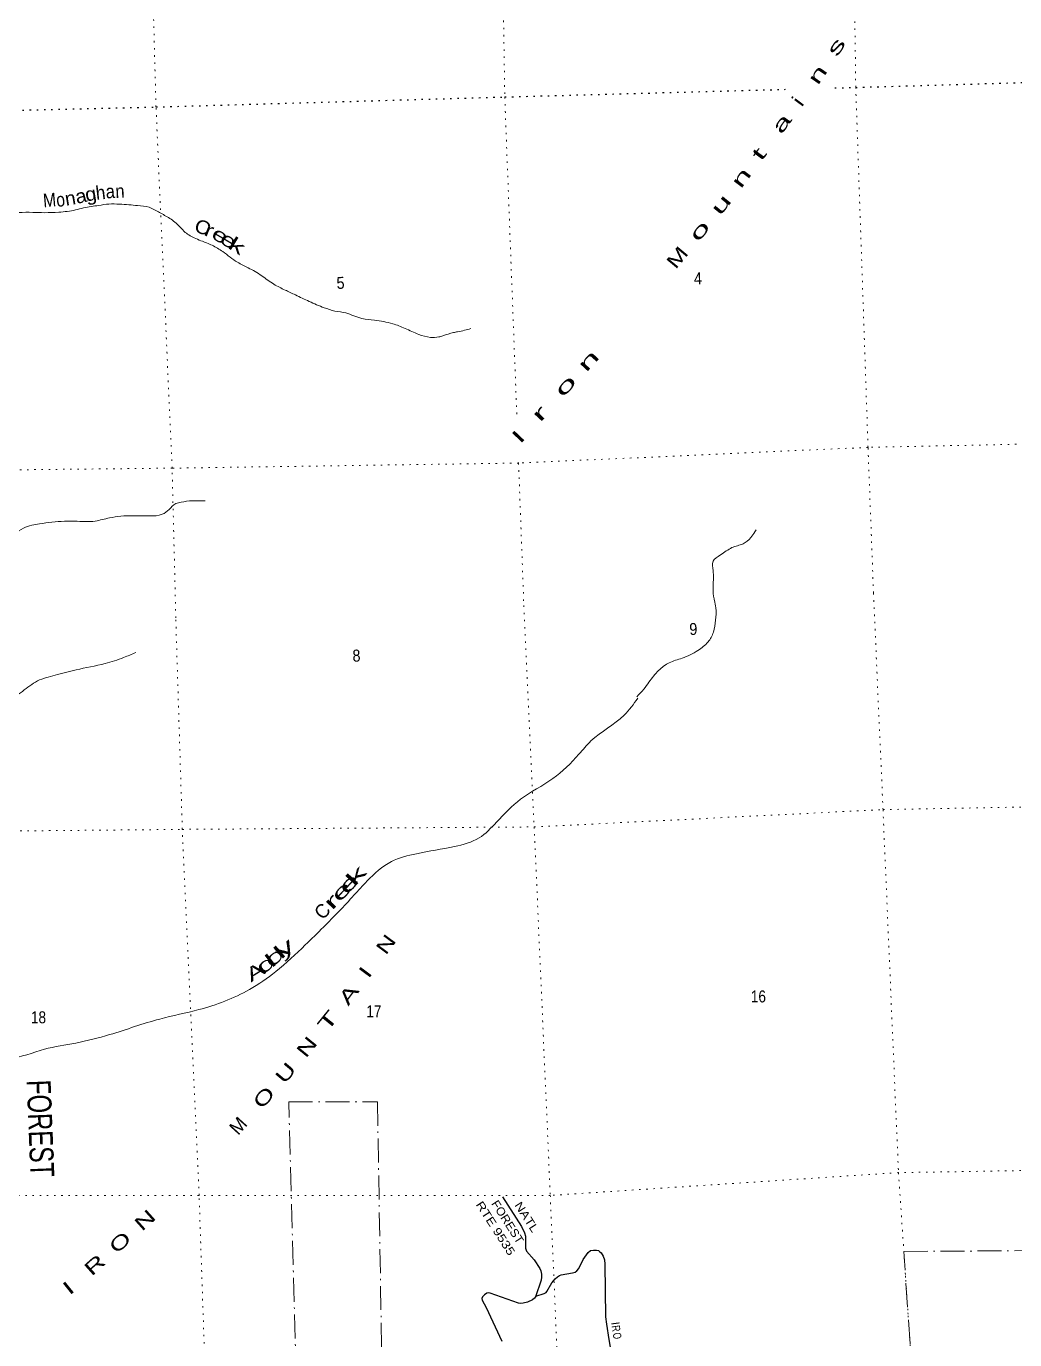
# Model space of a CAD drawing. Header units: feet. Extents: x 733631 to 986127, y 195788 to 388968.
# Drawn here: x 781413 to 795868, y 324678 to 343885 of the extents above; entities that cross this region are included whole.
import ezdxf
from ezdxf.enums import TextEntityAlignment as Align

# ---------------------------------------------------------------- set-up
doc = ezdxf.new("R2010")
doc.units = ezdxf.units.FT
doc.header["$LTSCALE"] = 70
doc.linetypes.add('DOT_DASHED', pattern=[7.7, 5, -1.2, 0.3, -1.2])
doc.linetypes.add('DOTTED', pattern=[1.5, 0.3, -1.2])
for name, color, linetype, lineweight in [('29', 7, 'Continuous', 25), ('39', 7, 'Continuous', 13), ('44', 7, 'DOT_DASHED', 13), ('6', 7, 'DOTTED', 25), ('7', 7, 'DOTTED', 13)]:
    doc.layers.add(name, color=color, linetype=linetype, lineweight=lineweight)
for name, color, linetype in [('30', 7, 'Continuous'), ('41', 7, 'Continuous'), ('42', 7, 'Continuous')]:
    doc.layers.add(name, color=color, linetype=linetype)

msp = doc.modelspace()

# ---------------------------------------------------------------- linework, layer by layer
at = {"layer": '29'}
for points in [[(788379.35, 326768.6), (788657.24, 326335.28), (788698.2, 326243.63), (788713.45, 326192.8), (788714.47, 326082.65), (788713.45, 326016.57), (788728.81, 325972.1), (788840.65, 325845.14), (788924.2, 325719.09), (788937.34, 325684.72), (788945.77, 325637.85), (788948.58, 325594.73), (788942.79, 325550.13), (788861.41, 325304.55), (788843.66, 325283.51), (788815.56, 325261.02), (788743.21, 325229.26), (788678.78, 325210.4), (788639.44, 325208.52), (788610.68, 325212), (788195.33, 325359.51), (788167.29, 325366.01), (788150.43, 325360.38), (788113.56, 325334.11), (788082.98, 325306.01), (788073.61, 325281.64), (788078.14, 325257.99), (788136.89, 325147.15), (788367.54, 324659.15)], [(788865.53, 325316.97), (788984.72, 325351.76), (789015.09, 325367.88), (789027.27, 325384.75), (789099.66, 325511.77), (789146.24, 325570.36), (789180.9, 325598.48), (789211.82, 325617.23), (789236.46, 325628.19), (789400.93, 325654.77), (789438.52, 325667.85), (789465.69, 325684.72), (789495.33, 325719.04), (789558.89, 325850.79), (789631.59, 325954.62), (789664.29, 325980.94), (789709.26, 325988.44), (789750.48, 325988.44), (789779.52, 325980.95), (789800.71, 325965.23), (789821.67, 325947.19), (789851.65, 325902.2), (789867.58, 325844.09), (789874.33, 325782.23), (789883.5, 325013.53), (789897.96, 324904.4), (789930.81, 324679.43), (790049.62, 324003.26)]]:
    msp.add_lwpolyline(points, dxfattribs=at)
at = {"layer": '39'}
for points in [[(773856.68, 340998.58), (773900.72, 341003.16), (774027.02, 341037.59), (774158.74, 341092.43), (774285.22, 341120.79), (774435.75, 341156.01), (774615.25, 341234.65), (774802.71, 341252.84), (775077.83, 341377.07), (775254.35, 341485.97), (775403.74, 341557.57), (775624.14, 341621.34), (775855.83, 341711.79), (776023.9, 341832.55), (776143.61, 341947.72), (776332.64, 342044.88), (776520.28, 342121.76), (776700.09, 342190.29), (776912.09, 342263.92), (777074.05, 342321.76), (777174.78, 342333.1), (777297.88, 342276.37), (777393.28, 342135.77), (777485.26, 342039.59), (777552.25, 341966.88), (777700.4, 341884.65), (777785.87, 341867.17), (777877.14, 341857.97), (778035.89, 341824.65), (778066.2, 341760.87), (778119.37, 341677.6), (778252.61, 341683.92), (778415.95, 341762.05), (778522.87, 341769.54), (778641.86, 341714.7), (778781.49, 341646.36), (778913.05, 341577.76), (779092.7, 341522.85), (779225.45, 341480.59), (779333.45, 341453.72), (779450.1, 341408.92), (779581.34, 341350.43), (779756.3, 341380.36), (779896.49, 341358.58), (779989.28, 341365.62), (780096.9, 341350.88), (780155.68, 341281.95), (780335.39, 341225.03), (780529.36, 341164.51), (780829.31, 341141.81), (781053.7, 341142.99), (781303.84, 341161.18), (781507.97, 341163.72), (781679.67, 341159.24), (781888.01, 341165.87), (782134.6, 341199.01), (782252.01, 341228.21), (782472.48, 341265.3), (782622.26, 341284.68), (782775.95, 341283.57), (782913.68, 341275.87), (783039.48, 341261.72), (783208.01, 341238.83), (783327.13, 341179.94), (783471.18, 341099.6), (783620.17, 340991.09), (783722.57, 340885.13), (783865.98, 340792.46), (783967.56, 340748.27), (784131.3, 340681.8), (784285.84, 340589.65), (784500.98, 340434.71), (784657.22, 340352.74), (784857.01, 340235.75), (785034.78, 340111.98), (785197.14, 340028.19), (785349.02, 339956.19), (785550.14, 339861.51), (785769.37, 339769.43), (785926.67, 339717.84)], [(785926.67, 339717.84), (786085.17, 339692.61), (786322.26, 339611.22), (786505, 339586.77), (786771.5, 339534.66), (786951.53, 339467.63), (787152.45, 339379), (787323.64, 339335.96), (787444.77, 339341.9), (787504.92, 339358), (787659.11, 339405.47), (787721.4, 339417.6), (787916.05, 339464.36)], [(780781.49, 335135.81), (780795.94, 335189.41), (780762.91, 335275.36), (780709.49, 335366.72), (780685.8, 335477.25), (780728.26, 335606.1), (780786.81, 335737.5), (780839.74, 335854.55), (780901.2, 335957.72), (780980.25, 336144.41), (781047.01, 336272.03), (781111.44, 336344.93), (781245.29, 336460.55), (781370.06, 336543.5), (781493.96, 336589.99), (781606.62, 336607.79), (781787.77, 336633.88), (781969.36, 336645.81), (782118.89, 336648.61), (782268.74, 336641.31), (782422.12, 336650.31), (782628.95, 336695.43), (782795.96, 336721.06), (782979.76, 336726.99), (783218.42, 336724.58), (783399.63, 336748.64), (783502.5, 336820.76), (783598.93, 336904.81), (783677.13, 336925.55), (783838.21, 336946.94), (783941.41, 336944.2), (784028.39, 336942.96)], [(791472.94, 335513.41), (791464, 335551.97), (791457.15, 335705.54), (791461.86, 335812.94), (791456.29, 335926.08), (791456.07, 336061.66), (791566.39, 336154.25), (791732.88, 336260.81), (791895.09, 336317.44), (792009.31, 336407.33), (792065.34, 336490.08), (792086.61, 336521.12)], [(790339.88, 334079.55), (790442.65, 334192.88), (790519.56, 334295.08), (790660.58, 334464.56), (790815.96, 334577.91), (791003.57, 334643.93), (791235.8, 334758.25), (791382.7, 334881.39), (791462.06, 335024.18), (791493.58, 335199.52), (791496.59, 335379.83), (791476.68, 335490.31), (791472.94, 335513.41)], [(775363.15, 332367.05), (775423.81, 332363.18), (775612.13, 332257.14), (775946.26, 332199.28), (776327.63, 332380.14), (776508.7, 332304.18), (776708.82, 332206.69), (777191.63, 332124.25), (777429.32, 332151.72), (777648.45, 332239.21), (777883.82, 332325.31), (778302.44, 332485.35), (778684.12, 332658.12), (779110.1, 332836.67), (779376.45, 332958.39), (779713, 333044.38), (780173.32, 333224.26), (780381.5, 333384.21), (780512.74, 333545.21), (780657.6, 333771.53), (780851.47, 333934.97), (781111.09, 334022.01), (781356.59, 334159.12), (781577.21, 334311.45), (781832.94, 334394.29), (782141.45, 334473.11), (782564.72, 334566.52), (782836.45, 334654.03), (783013.64, 334727.74)], [(776174.5, 328774.1), (776254.95, 328785.67), (776584.22, 328851.12), (776905.48, 328914.24), (777281.3, 328979.48), (777535.41, 329052.14), (777939.91, 329108.37), (778343.9, 329126.12), (778852.71, 329154.02), (779399.76, 329187.46), (779827.94, 329104.92), (780143.62, 329001.81), (780623.35, 328894.95), (781167.57, 328794.66), (781678.38, 328925.9), (782136.15, 329016.6), (782631.12, 329139.12), (783364.69, 329368.11), (783937.97, 329505.82), (784315.59, 329627.82), (784677.08, 329799.81), (785061.32, 330061.77), (785493.15, 330451.1), (785760.05, 330712.54), (786205.09, 331177.3), (786399.15, 331387.32), (786752.21, 331670.33), (787117.95, 331785.8), (787676.34, 331890.54), (788033.6, 332015.8), (788289.58, 332246.44), (788642.58, 332582.09), (789112.26, 332883.82), (789494.78, 333240.87), (789671.29, 333434), (790156.21, 333811.23), (790356.84, 334059.96)]]:
    msp.add_spline(points, degree=3, dxfattribs=at)
at = {"layer": '44'}
for points in [[(785359.41, 324156.27), (785250.82, 328158.43), (786548.22, 328157.74), (786664, 321381.95)], [(794336.95, 324618.79), (794245.45, 325969.95), (796733.88, 325983.61)]]:
    msp.add_lwpolyline(points, dxfattribs=at)
at = {"layer": '6'}
for points in [[(793237.47, 342982.66), (793543.29, 342990.96), (796122.67, 343066.16)], [(770891.07, 342424.92), (772856.31, 342519.5), (778208.06, 342587.02), (783309.54, 342705.15), (788410.13, 342851.58), (792517.81, 342963.12)]]:
    msp.add_lwpolyline(points, dxfattribs=at)
at = {"layer": '7'}
for points in [[(783598.75, 335234.79), (783546.25, 337423.17), (783309.54, 342705.15), (783168.06, 348044.84), (782983.92, 353391.25), (782069.68, 358679.68), (781983.25, 364004.96), (781865.25, 369369.69), (781615.35, 374620.89), (782175.73, 380145.12), (782134.07, 381205.03)], [(787026.8, 369909.09), (787041.97, 369474.06), (787195.5, 364136.78), (787373.59, 358790.18), (788153.88, 353517.65), (788330.07, 348166.94), (788410.13, 342851.58), (788587.53, 338163.21)], [(793802.57, 335596.35), (793722.81, 337727.37), (793543.29, 342990.96), (793470.93, 348318.72), (793341.33, 353602.13), (792681.59, 358898.78), (792407.76, 364203.85), (792339.82, 367791.07)], [(796311.78, 337780.77), (793722.81, 337727.37), (788612.71, 337497.67), (783546.25, 337423.17), (778432.64, 337369.41), (776014.57, 337291.36)], [(788612.39, 337506.03), (788612.71, 337497.67), (788688.98, 335414.49)], [(793802.57, 335596.35), (793942, 332429.95), (794168, 327121.95), (794526, 321843.95), (795000.03, 311249.33)], [(788688.98, 335414.49), (788841, 332176.95), (789076, 326787.95), (789304, 321559.95), (789506, 316347.95), (789755, 311091.95)], [(785402.74, 289295.16), (785384, 289818.95), (785070, 295483.95), (784971, 300443.95), (784786, 305743.95), (784523, 310932.95), (784410, 316159.95), (784121, 321474.95), (783940, 326788.95), (783694, 332140.95), (783598.75, 335234.79)], [(774376.53, 332074.91), (775416, 332159.95), (778595, 332091.95), (783694, 332140.95), (788841, 332176.95), (793942, 332429.95), (796501.53, 332477.36)], [(796691.68, 327162.91), (794168, 327121.95), (789076, 326787.95), (783940, 326788.95), (778801, 326780.95), (775879.19, 326672.66)]]:
    msp.add_lwpolyline(points, dxfattribs=at)

# ---------------------------------------------------------------- texts
at = {"layer": '30'}
for s, width, p in [('FOREST', 1.1, (788208.35, 326669.66)), ('RTE 9535', 1.25, (787981.42, 326655.42)), ('NATL', 1.2, (788547.87, 326646.56))]:
    msp.add_text(s, height=120, rotation=302.672, dxfattribs=dict(at, width=width)).set_placement(p)
msp.add_text('I', height=120, rotation=277.548, dxfattribs=at).set_placement((789969.49, 324908.69), align=Align.CENTER)
for s, width, p in [('R', 0.8, (789978.93, 324834.4)), ('O', 0.75, (789995.72, 324726.85))]:
    msp.add_text(s, height=120, rotation=278.308, dxfattribs=dict(at, width=width)).set_placement(p, align=Align.CENTER)
at = {"layer": '41'}
for s, rotation, width, p in [('h', 6.57, 0.95, (782509.82, 341352.78)), ('a', 4.174, 0.9, (782647.74, 341371.08)), ('n', 2.55, 0.9, (782787.24, 341375.02)), ('M', 4.715, 0.85, (781761.06, 341244.6)), ('o', 5.807, 0.85, (781924.19, 341250.22)), ('n', 9.5, 1.05, (782071.66, 341272.54)), ('a', 12.833, 1.1, (782232.62, 341305.29)), ('g', 10.068, 1.1, (782371.7, 341335.22))]:
    msp.add_text(s, height=200, rotation=rotation, dxfattribs=dict(at, width=width)).set_placement(p, align=Align.CENTER)
for s, rotation, width, p in [('C', 339.111, 1.15, (783851.78, 340893.44)), ('r', 338.962, 1.35, (783999.66, 340834.08)), ('e', 330.244, 1.5, (784103.07, 340797.95)), ('e', 329.985, 1.5, (784225.77, 340726.05)), ('k', 328.754, 1.7, (784346.04, 340649.67)), ('k', 47.27, 2.2, (786206.76, 331289.42)), ('e', 46.425, 2, (785990.72, 331060.8)), ('e', 46.749, 1.95, (786099.13, 331174.74)), ('r', 46.232, 2.2, (785879.8, 330944.89)), ('d', 40.996, 2.05, (784996.64, 330107.21)), ('y', 41.362, 2.05, (785150.75, 330239.56)), ('d', 36.933, 1.9, (784862.32, 330006.2)), ('A', 31.998, 1.5, (784700.8, 329902.75))]:
    msp.add_text(s, height=200, rotation=rotation, dxfattribs=dict(at, width=width)).set_placement(p)
msp.add_text('C', height=200, rotation=46.058, dxfattribs=at).set_placement((785746.62, 330806.69))
at = {"layer": '42'}
for s, rotation, width, p in [('s', 56.362, 1.9, (793266.98, 343424.97)), ('n', 55.477, 1.8, (792988.37, 343011.76)), ('i', 53.352, 1.3, (792752.9, 342695.26)), ('a', 53.352, 1.85, (792455.38, 342295.36)), ('t', 53.352, 2.05, (792159.75, 341897.99)), ('n', 53.352, 1.9, (791862.24, 341498.1)), ('u', 50.93, 1.95, (791558.13, 341103.38)), ('o', 50.362, 2, (791238.16, 340717.13)), ('M', 50.362, 1.4, (790910.15, 340321.17)), ('n', 47.352, 2.1, (789599.98, 338813.04)), ('o', 47.352, 2.15, (789260.16, 338444.12)), ('r', 47.352, 2.3, (788924.61, 338079.83)), ('I', 46.528, 1.85, (788632.55, 337765.49)), ('N', 53.474, 1.4, (786671.93, 330292.75)), ('I', 53.474, 1.55, (786416.51, 329947.91)), ('A', 53.225, 1.6, (786121.06, 329550.43)), ('T', 50.959, 1.8, (785809.09, 329165.75)), ('N', 50.959, 1.5, (785501.1, 328785.96)), ('U', 49.985, 1.5, (785188.64, 328405.85)), ('O', 47.842, 1.5, (784856.21, 328038.7)), ('N', 41.721, 1.55, (783103.15, 326253.79)), ('O', 41.721, 1.5, (782733.48, 325924.18)), ('R', 41.721, 1.55, (782368.5, 325598.76)), ('I', 38.711, 1.65, (782042.52, 325319.9))]:
    msp.add_text(s, height=200, rotation=rotation, dxfattribs=dict(at, width=width)).set_placement(p)
msp.add_text('M', height=200, rotation=47.842, dxfattribs=at).set_placement((784511.12, 327657.54))
at = {"layer": '44', "width": 0.75}
msp.add_text('FOREST', height=350, rotation=272.267, dxfattribs=at).set_placement((781418.32, 328471.86))
at = {"layer": '7', "width": 0.9}
for s, rotation, p in [('5', 1.849, (785952.87, 340043.47)), ('4', 1.849, (791178.44, 340108.48)), ('9', 2.229, (791112.83, 334981.65)), ('8', 2.229, (786186.28, 334592.26))]:
    msp.add_text(s, height=175, rotation=rotation, dxfattribs=at).set_placement(p)
at = {"layer": '7', "width": 0.85}
for s, p in [('16', (792009, 329610.95)), ('18', (781480.81, 329305.62)), ('17', (786386, 329393.95))]:
    msp.add_text(s, height=175, dxfattribs=at).set_placement(p)

doc.saveas('drawing.dxf')
